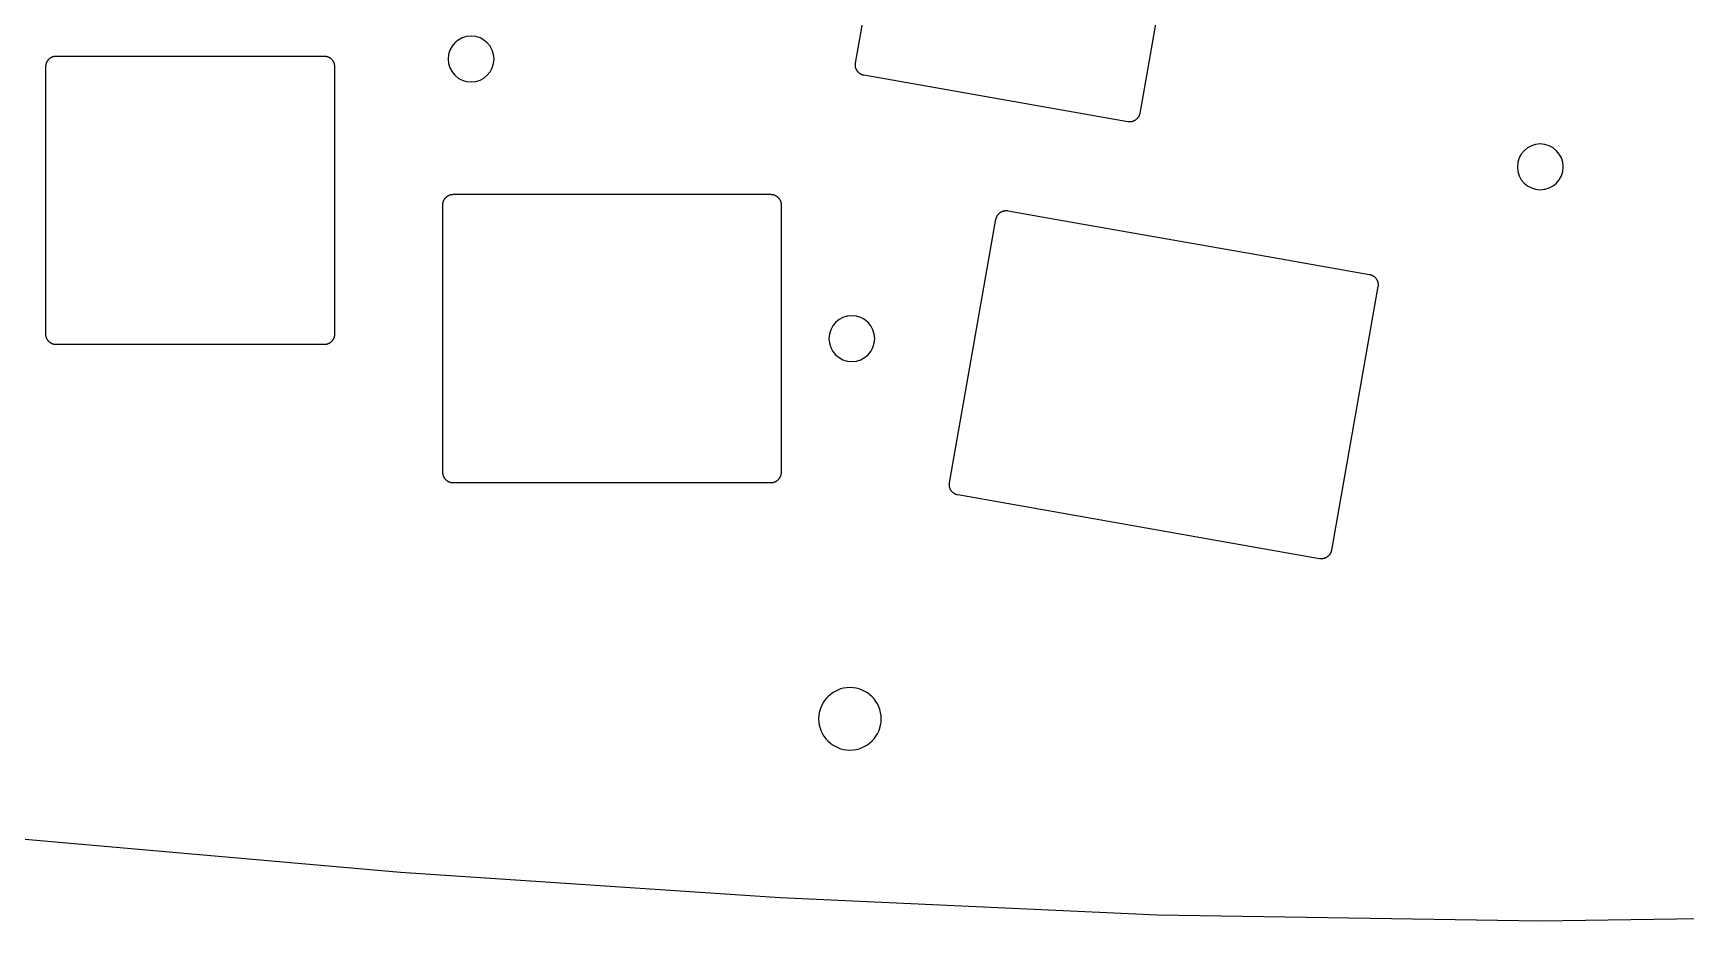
# Model space of a CAD drawing. Extents: x -763 to 762, y 34 to 355.
# Drawn here: x 231.9 to 311.3, y 186.5 to 229.1 of the extents above; entities that cross this region are included whole.
import ezdxf

# ---------------------------------------------------------------- set-up
doc = ezdxf.new("R2010")
doc.units = 0
doc.layers.add('2D_ACR_PLOT$CUT2', color=3, linetype='CONTINUOUS')

msp = doc.modelspace()

# ---------------------------------------------------------------- linework, layer by layer
at = {"layer": '2D_ACR_PLOT$CUT2'}
for p, q in [((271.403, 227.64), (273.634, 240.295)), ((287.274, 237.89), (285.043, 225.235)), ((232.574, 227.637), (232.58, 227.653)), ((232.58, 227.653), (232.586, 227.669)), ((232.586, 227.669), (232.592, 227.685)), ((232.592, 227.685), (232.599, 227.7)), ((232.599, 227.7), (232.607, 227.715)), ((232.607, 227.715), (232.615, 227.73)), ((232.615, 227.73), (232.623, 227.745)), ((232.623, 227.745), (232.633, 227.76)), ((232.633, 227.76), (232.642, 227.774)), ((232.642, 227.774), (232.652, 227.788)), ((232.652, 227.788), (232.663, 227.801)), ((232.663, 227.801), (232.674, 227.814)), ((232.674, 227.814), (232.685, 227.827)), ((232.685, 227.827), (232.697, 227.839)), ((232.697, 227.839), (232.709, 227.851)), ((232.709, 227.851), (232.722, 227.862)), ((232.722, 227.862), (232.735, 227.873)), ((232.735, 227.873), (232.749, 227.884)), ((232.749, 227.884), (232.762, 227.894)), ((232.762, 227.894), (232.776, 227.903)), ((232.776, 227.903), (232.791, 227.913)), ((232.791, 227.913), (232.806, 227.921)), ((232.806, 227.921), (232.821, 227.929)), ((232.821, 227.929), (232.836, 227.937)), ((232.836, 227.937), (232.851, 227.944)), ((232.851, 227.944), (232.867, 227.951)), ((232.867, 227.951), (232.883, 227.957)), ((232.883, 227.957), (232.899, 227.962)), ((232.899, 227.962), (232.916, 227.967)), ((232.916, 227.967), (232.932, 227.971)), ((232.932, 227.971), (232.949, 227.975)), ((232.949, 227.975), (232.966, 227.978)), ((232.966, 227.978), (232.983, 227.981)), ((232.983, 227.981), (233, 227.983)), ((233, 227.983), (233.017, 227.984)), ((233.017, 227.984), (233.034, 227.985)), ((233.034, 227.985), (233.051, 227.985)), ((233.051, 227.985), (245.901, 227.985)), ((245.901, 227.985), (245.918, 227.985)), ((245.918, 227.985), (245.935, 227.984)), ((245.935, 227.984), (245.952, 227.983)), ((245.952, 227.983), (245.969, 227.981)), ((245.969, 227.981), (245.986, 227.978)), ((245.986, 227.978), (246.002, 227.975)), ((246.002, 227.975), (246.019, 227.971)), ((246.019, 227.971), (246.036, 227.967)), ((246.036, 227.967), (246.052, 227.962)), ((246.052, 227.962), (246.068, 227.957)), ((246.068, 227.957), (246.084, 227.951)), ((246.084, 227.951), (246.1, 227.944)), ((246.1, 227.944), (246.115, 227.937)), ((246.115, 227.937), (246.131, 227.929)), ((246.131, 227.929), (246.146, 227.921)), ((246.146, 227.921), (246.16, 227.913)), ((246.16, 227.913), (246.175, 227.903)), ((246.175, 227.903), (246.189, 227.894)), ((246.189, 227.894), (246.203, 227.884)), ((246.203, 227.884), (246.216, 227.873)), ((246.216, 227.873), (246.229, 227.862)), ((246.229, 227.862), (246.242, 227.851)), ((246.242, 227.851), (246.254, 227.839)), ((246.254, 227.839), (246.266, 227.827)), ((246.266, 227.827), (246.278, 227.814)), ((246.278, 227.814), (246.289, 227.801)), ((246.289, 227.801), (246.299, 227.788)), ((246.299, 227.788), (246.309, 227.774)), ((246.309, 227.774), (246.319, 227.76)), ((246.319, 227.76), (246.328, 227.745)), ((246.328, 227.745), (246.337, 227.73)), ((246.337, 227.73), (246.345, 227.715)), ((246.345, 227.715), (246.352, 227.7)), ((246.352, 227.7), (246.359, 227.685)), ((246.359, 227.685), (246.366, 227.669)), ((246.366, 227.669), (246.372, 227.653)), ((246.372, 227.653), (246.377, 227.637)), ((232.551, 227.502), (232.552, 227.52)), ((232.551, 227.485), (232.551, 227.502)), ((232.551, 214.635), (232.551, 227.485)), ((232.552, 227.52), (232.553, 227.537)), ((232.553, 227.537), (232.555, 227.553)), ((232.555, 227.553), (232.558, 227.57)), ((232.558, 227.57), (232.561, 227.587)), ((232.561, 227.587), (232.565, 227.604)), ((232.565, 227.604), (232.569, 227.62)), ((232.569, 227.62), (232.574, 227.637)), ((246.377, 227.637), (246.382, 227.62)), ((246.382, 227.62), (246.386, 227.604)), ((246.386, 227.604), (246.39, 227.587)), ((246.39, 227.587), (246.393, 227.57)), ((246.393, 227.57), (246.396, 227.553)), ((246.396, 227.553), (246.398, 227.537)), ((246.398, 227.537), (246.4, 227.52)), ((246.4, 227.52), (246.4, 227.502)), ((246.4, 227.502), (246.401, 227.485)), ((246.401, 227.485), (246.401, 214.635)), ((271.396, 227.572), (271.397, 227.589)), ((271.396, 227.555), (271.396, 227.572)), ((271.396, 227.538), (271.396, 227.555)), ((271.397, 227.521), (271.396, 227.538)), ((271.397, 227.589), (271.398, 227.606)), ((271.398, 227.504), (271.397, 227.521)), ((271.398, 227.606), (271.4, 227.623)), ((271.4, 227.487), (271.398, 227.504)), ((271.4, 227.623), (271.403, 227.64)), ((271.402, 227.47), (271.4, 227.487)), ((271.406, 227.453), (271.402, 227.47)), ((271.409, 227.437), (271.406, 227.453)), ((271.414, 227.42), (271.409, 227.437)), ((271.418, 227.404), (271.414, 227.42)), ((271.424, 227.388), (271.418, 227.404)), ((271.43, 227.371), (271.424, 227.388)), ((271.436, 227.356), (271.43, 227.371)), ((271.443, 227.34), (271.436, 227.356)), ((271.451, 227.325), (271.443, 227.34)), ((271.459, 227.31), (271.451, 227.325)), ((271.467, 227.295), (271.459, 227.31)), ((271.476, 227.281), (271.467, 227.295)), ((271.486, 227.266), (271.476, 227.281)), ((271.496, 227.253), (271.486, 227.266)), ((271.506, 227.239), (271.496, 227.253)), ((271.517, 227.226), (271.506, 227.239)), ((271.529, 227.213), (271.517, 227.226)), ((271.541, 227.201), (271.529, 227.213)), ((271.553, 227.189), (271.541, 227.201)), ((271.565, 227.178), (271.553, 227.189)), ((271.578, 227.167), (271.565, 227.178)), ((271.592, 227.156), (271.578, 227.167)), ((271.606, 227.146), (271.592, 227.156)), ((271.62, 227.136), (271.606, 227.146)), ((271.634, 227.127), (271.62, 227.136)), ((271.649, 227.118), (271.634, 227.127)), ((271.664, 227.11), (271.649, 227.118)), ((271.679, 227.102), (271.664, 227.11)), ((271.695, 227.095), (271.679, 227.102)), ((271.71, 227.089), (271.695, 227.095)), ((271.726, 227.083), (271.71, 227.089)), ((271.742, 227.077), (271.726, 227.083)), ((271.759, 227.072), (271.742, 227.077)), ((271.775, 227.068), (271.759, 227.072)), ((271.792, 227.064), (271.775, 227.068)), ((271.809, 227.061), (271.792, 227.064)), ((284.463, 224.829), (271.809, 227.061)), ((284.48, 224.827), (284.463, 224.829)), ((284.497, 224.825), (284.48, 224.827)), ((284.514, 224.823), (284.497, 224.825)), ((284.531, 224.822), (284.514, 224.823)), ((284.548, 224.822), (284.531, 224.822)), ((284.565, 224.822), (284.548, 224.822)), ((284.583, 224.823), (284.565, 224.822)), ((284.6, 224.824), (284.583, 224.823)), ((284.616, 224.826), (284.6, 224.824)), ((284.633, 224.829), (284.616, 224.826)), ((284.65, 224.832), (284.633, 224.829)), ((284.667, 224.836), (284.65, 224.832)), ((284.683, 224.84), (284.667, 224.836)), ((284.7, 224.845), (284.683, 224.84)), ((284.716, 224.85), (284.7, 224.845)), ((284.732, 224.856), (284.716, 224.85)), ((284.748, 224.862), (284.732, 224.856)), ((284.763, 224.869), (284.748, 224.862)), ((284.779, 224.877), (284.763, 224.869)), ((284.794, 224.885), (284.779, 224.877)), ((284.808, 224.894), (284.794, 224.885)), ((284.823, 224.903), (284.808, 224.894)), ((284.837, 224.912), (284.823, 224.903)), ((284.851, 224.922), (284.837, 224.912)), ((284.864, 224.933), (284.851, 224.922)), ((284.877, 224.944), (284.864, 224.933)), ((284.89, 224.955), (284.877, 224.944)), ((284.902, 224.967), (284.89, 224.955)), ((284.914, 224.979), (284.902, 224.967)), ((284.926, 224.992), (284.914, 224.979)), ((284.937, 225.005), (284.926, 224.992)), ((284.948, 225.018), (284.937, 225.005)), ((284.958, 225.032), (284.948, 225.018)), ((284.967, 225.046), (284.958, 225.032)), ((284.977, 225.06), (284.967, 225.046)), ((284.985, 225.075), (284.977, 225.06)), ((284.993, 225.09), (284.985, 225.075)), ((285.001, 225.105), (284.993, 225.09)), ((285.008, 225.121), (285.001, 225.105)), ((285.015, 225.137), (285.008, 225.121)), ((285.021, 225.153), (285.015, 225.137)), ((285.026, 225.169), (285.021, 225.153)), ((285.031, 225.185), (285.026, 225.169)), ((285.036, 225.202), (285.031, 225.185)), ((285.039, 225.218), (285.036, 225.202)), ((285.043, 225.235), (285.039, 225.218)), ((251.871, 221.294), (251.886, 221.301)), ((251.886, 221.301), (251.901, 221.308)), ((251.901, 221.308), (251.917, 221.315)), ((251.917, 221.315), (251.933, 221.321)), ((251.933, 221.321), (251.949, 221.326)), ((251.949, 221.326), (251.966, 221.331)), ((251.966, 221.331), (251.982, 221.335)), ((251.982, 221.335), (251.999, 221.339)), ((251.999, 221.339), (252.016, 221.342)), ((252.016, 221.342), (252.033, 221.345)), ((252.033, 221.345), (252.05, 221.347)), ((252.05, 221.347), (252.067, 221.348)), ((252.067, 221.348), (252.084, 221.349)), ((252.084, 221.349), (252.101, 221.35)), ((252.101, 221.35), (254.481, 221.35)), ((254.481, 221.35), (254.482, 221.35)), ((254.482, 221.35), (267.332, 221.35)), ((267.332, 221.35), (267.349, 221.349)), ((267.349, 221.349), (267.366, 221.348)), ((267.366, 221.348), (267.383, 221.347)), ((267.383, 221.347), (267.4, 221.345)), ((267.4, 221.345), (267.417, 221.342)), ((267.417, 221.342), (267.434, 221.339)), ((267.434, 221.339), (267.45, 221.335)), ((267.45, 221.335), (267.467, 221.331)), ((267.467, 221.331), (267.483, 221.326)), ((267.483, 221.326), (267.499, 221.321)), ((267.499, 221.321), (267.515, 221.315)), ((267.515, 221.315), (267.531, 221.308)), ((267.531, 221.308), (267.547, 221.301)), ((267.547, 221.301), (267.562, 221.294)), ((251.601, 220.867), (251.602, 220.884)), ((251.601, 220.85), (251.601, 220.867)), ((251.601, 208), (251.601, 220.85)), ((251.602, 220.884), (251.603, 220.901)), ((251.603, 220.901), (251.605, 220.918)), ((251.605, 220.918), (251.608, 220.935)), ((251.608, 220.935), (251.611, 220.951)), ((251.611, 220.951), (251.615, 220.968)), ((251.615, 220.968), (251.619, 220.985)), ((251.619, 220.985), (251.624, 221.001)), ((251.624, 221.001), (251.63, 221.017)), ((251.63, 221.017), (251.636, 221.033)), ((251.636, 221.033), (251.642, 221.049)), ((251.642, 221.049), (251.649, 221.064)), ((251.649, 221.064), (251.657, 221.08)), ((251.657, 221.08), (251.665, 221.095)), ((251.665, 221.095), (251.673, 221.109)), ((251.673, 221.109), (251.683, 221.124)), ((251.683, 221.124), (251.692, 221.138)), ((251.692, 221.138), (251.702, 221.152)), ((251.702, 221.152), (251.713, 221.165)), ((251.713, 221.165), (251.724, 221.178)), ((251.724, 221.178), (251.735, 221.191)), ((251.735, 221.191), (251.747, 221.203)), ((251.747, 221.203), (251.759, 221.215)), ((251.759, 221.215), (251.772, 221.226)), ((251.772, 221.226), (251.785, 221.237)), ((251.785, 221.237), (251.799, 221.248)), ((251.799, 221.248), (251.812, 221.258)), ((251.812, 221.258), (251.826, 221.268)), ((251.826, 221.268), (251.841, 221.277)), ((251.841, 221.277), (251.856, 221.285)), ((251.856, 221.285), (251.871, 221.294)), ((267.562, 221.294), (267.577, 221.285)), ((267.577, 221.285), (267.592, 221.277)), ((267.592, 221.277), (267.606, 221.268)), ((267.606, 221.268), (267.62, 221.258)), ((267.62, 221.258), (267.634, 221.248)), ((267.634, 221.248), (267.647, 221.237)), ((267.647, 221.237), (267.661, 221.226)), ((267.661, 221.226), (267.673, 221.215)), ((267.673, 221.215), (267.685, 221.203)), ((267.685, 221.203), (267.697, 221.191)), ((267.697, 221.191), (267.709, 221.178)), ((267.709, 221.178), (267.72, 221.165)), ((267.72, 221.165), (267.73, 221.152)), ((267.73, 221.152), (267.74, 221.138)), ((267.74, 221.138), (267.75, 221.124)), ((267.75, 221.124), (267.759, 221.109)), ((267.759, 221.109), (267.768, 221.095)), ((267.768, 221.095), (267.776, 221.08)), ((267.776, 221.08), (267.783, 221.064)), ((267.783, 221.064), (267.791, 221.049)), ((267.791, 221.049), (267.797, 221.033)), ((267.797, 221.033), (267.803, 221.017)), ((267.803, 221.017), (267.809, 221.001)), ((267.809, 221.001), (267.813, 220.985)), ((267.813, 220.985), (267.818, 220.968)), ((267.818, 220.968), (267.821, 220.951)), ((267.821, 220.951), (267.825, 220.935)), ((267.825, 220.935), (267.827, 220.918)), ((267.827, 220.918), (267.829, 220.901)), ((267.829, 220.901), (267.831, 220.884)), ((267.831, 220.884), (267.832, 220.867)), ((267.832, 220.867), (267.832, 220.85)), ((267.832, 220.85), (267.832, 208)), ((278.392, 220.506), (278.407, 220.514)), ((278.407, 220.514), (278.423, 220.521)), ((278.423, 220.521), (278.438, 220.528)), ((278.438, 220.528), (278.454, 220.535)), ((278.454, 220.535), (278.47, 220.541)), ((278.47, 220.541), (278.486, 220.546)), ((278.486, 220.546), (278.503, 220.551)), ((278.503, 220.551), (278.519, 220.555)), ((278.519, 220.555), (278.536, 220.559)), ((278.536, 220.559), (278.553, 220.562)), ((278.553, 220.562), (278.57, 220.565)), ((278.57, 220.565), (278.587, 220.567)), ((278.587, 220.567), (278.604, 220.568)), ((278.604, 220.568), (278.621, 220.569)), ((278.621, 220.569), (278.638, 220.569)), ((278.638, 220.569), (278.655, 220.569)), ((278.655, 220.569), (278.672, 220.568)), ((278.672, 220.568), (278.689, 220.566)), ((278.689, 220.566), (278.706, 220.564)), ((278.706, 220.564), (278.723, 220.561)), ((278.723, 220.561), (281.067, 220.148)), ((275.912, 207.501), (278.143, 220.156)), ((278.143, 220.156), (278.147, 220.173)), ((278.147, 220.173), (278.15, 220.189)), ((278.15, 220.189), (278.155, 220.206)), ((278.155, 220.206), (278.16, 220.222)), ((278.16, 220.222), (278.165, 220.238)), ((278.165, 220.238), (278.171, 220.254)), ((278.171, 220.254), (278.178, 220.27)), ((278.178, 220.27), (278.185, 220.285)), ((278.185, 220.285), (278.193, 220.301)), ((278.193, 220.301), (278.201, 220.316)), ((278.201, 220.316), (278.21, 220.33)), ((278.21, 220.33), (278.219, 220.345)), ((278.219, 220.345), (278.228, 220.359)), ((278.228, 220.359), (278.239, 220.373)), ((278.239, 220.373), (278.249, 220.386)), ((278.249, 220.386), (278.26, 220.399)), ((278.26, 220.399), (278.272, 220.412)), ((278.272, 220.412), (278.284, 220.424)), ((278.284, 220.424), (278.296, 220.436)), ((278.296, 220.436), (278.309, 220.447)), ((278.309, 220.447), (278.322, 220.458)), ((278.322, 220.458), (278.335, 220.469)), ((278.335, 220.469), (278.349, 220.479)), ((278.349, 220.479), (278.363, 220.488)), ((278.363, 220.488), (278.378, 220.497)), ((278.378, 220.497), (278.392, 220.506)), ((281.067, 220.148), (291.377, 218.33)), ((291.377, 218.33), (293.723, 217.916)), ((293.723, 217.916), (296.068, 217.503)), ((296.068, 217.503), (296.084, 217.5)), ((296.084, 217.5), (296.101, 217.496)), ((296.101, 217.496), (296.117, 217.492)), ((296.117, 217.492), (296.134, 217.487)), ((296.134, 217.487), (296.15, 217.481)), ((296.15, 217.481), (296.166, 217.475)), ((296.166, 217.475), (296.182, 217.468)), ((296.182, 217.468), (296.197, 217.461)), ((296.197, 217.461), (296.212, 217.454)), ((296.212, 217.454), (296.227, 217.446)), ((296.227, 217.446), (296.242, 217.437)), ((296.242, 217.437), (296.257, 217.428)), ((296.257, 217.428), (296.271, 217.418)), ((296.271, 217.418), (296.284, 217.408)), ((296.284, 217.408), (296.298, 217.397)), ((296.298, 217.397), (296.311, 217.386)), ((296.311, 217.386), (296.323, 217.375)), ((296.323, 217.375), (296.336, 217.363)), ((296.336, 217.363), (296.347, 217.351)), ((296.347, 217.351), (296.359, 217.338)), ((296.359, 217.338), (296.37, 217.325)), ((296.473, 216.924), (294.242, 204.269)), ((296.37, 217.325), (296.38, 217.311)), ((296.38, 217.311), (296.39, 217.297)), ((296.39, 217.297), (296.4, 217.283)), ((296.4, 217.283), (296.409, 217.269)), ((296.409, 217.269), (296.417, 217.254)), ((296.417, 217.254), (296.426, 217.239)), ((296.426, 217.239), (296.433, 217.224)), ((296.433, 217.224), (296.44, 217.208)), ((296.44, 217.208), (296.447, 217.192)), ((296.447, 217.192), (296.452, 217.176)), ((296.452, 217.176), (296.458, 217.16)), ((296.458, 217.16), (296.463, 217.144)), ((296.463, 217.144), (296.467, 217.127)), ((296.467, 217.127), (296.471, 217.111)), ((296.471, 217.111), (296.474, 217.094)), ((296.476, 216.941), (296.473, 216.924)), ((296.474, 217.094), (296.476, 217.077)), ((296.476, 217.077), (296.478, 217.06)), ((296.478, 216.958), (296.476, 216.941)), ((296.478, 217.06), (296.48, 217.043)), ((296.479, 216.975), (296.478, 216.958)), ((296.48, 216.992), (296.479, 216.975)), ((296.48, 217.043), (296.48, 217.026)), ((296.48, 217.026), (296.481, 217.009)), ((296.481, 217.009), (296.48, 216.992)), ((232.551, 214.618), (232.551, 214.635)), ((232.552, 214.601), (232.551, 214.618)), ((232.553, 214.584), (232.552, 214.601)), ((232.555, 214.567), (232.553, 214.584)), ((232.558, 214.55), (232.555, 214.567)), ((232.561, 214.534), (232.558, 214.55)), ((232.565, 214.517), (232.561, 214.534)), ((232.569, 214.5), (232.565, 214.517)), ((232.574, 214.484), (232.569, 214.5)), ((232.58, 214.468), (232.574, 214.484)), ((232.586, 214.452), (232.58, 214.468)), ((232.592, 214.436), (232.586, 214.452)), ((232.599, 214.421), (232.592, 214.436)), ((232.607, 214.405), (232.599, 214.421)), ((232.615, 214.39), (232.607, 214.405)), ((232.623, 214.376), (232.615, 214.39)), ((232.633, 214.361), (232.623, 214.376)), ((232.642, 214.347), (232.633, 214.361)), ((232.652, 214.333), (232.642, 214.347)), ((232.663, 214.32), (232.652, 214.333)), ((232.674, 214.307), (232.663, 214.32)), ((232.685, 214.294), (232.674, 214.307)), ((232.697, 214.282), (232.685, 214.294)), ((232.709, 214.27), (232.697, 214.282)), ((232.722, 214.259), (232.709, 214.27)), ((232.735, 214.248), (232.722, 214.259)), ((232.749, 214.237), (232.735, 214.248)), ((232.762, 214.227), (232.749, 214.237)), ((232.776, 214.217), (232.762, 214.227)), ((232.791, 214.208), (232.776, 214.217)), ((232.806, 214.2), (232.791, 214.208)), ((232.821, 214.191), (232.806, 214.2)), ((232.836, 214.184), (232.821, 214.191)), ((232.851, 214.177), (232.836, 214.184)), ((232.867, 214.17), (232.851, 214.177)), ((232.883, 214.164), (232.867, 214.17)), ((232.899, 214.159), (232.883, 214.164)), ((246.068, 214.164), (246.052, 214.159)), ((246.084, 214.17), (246.068, 214.164)), ((246.1, 214.177), (246.084, 214.17)), ((246.115, 214.184), (246.1, 214.177)), ((246.131, 214.191), (246.115, 214.184)), ((246.146, 214.2), (246.131, 214.191)), ((246.16, 214.208), (246.146, 214.2)), ((246.175, 214.217), (246.16, 214.208)), ((246.189, 214.227), (246.175, 214.217)), ((246.203, 214.237), (246.189, 214.227)), ((246.216, 214.248), (246.203, 214.237)), ((246.229, 214.259), (246.216, 214.248)), ((246.242, 214.27), (246.229, 214.259)), ((246.254, 214.282), (246.242, 214.27)), ((246.266, 214.294), (246.254, 214.282)), ((246.278, 214.307), (246.266, 214.294)), ((246.289, 214.32), (246.278, 214.307)), ((246.299, 214.333), (246.289, 214.32)), ((246.309, 214.347), (246.299, 214.333)), ((246.319, 214.361), (246.309, 214.347)), ((246.328, 214.376), (246.319, 214.361)), ((246.337, 214.39), (246.328, 214.376)), ((246.345, 214.405), (246.337, 214.39)), ((246.352, 214.421), (246.345, 214.405)), ((246.359, 214.436), (246.352, 214.421)), ((246.366, 214.452), (246.359, 214.436)), ((246.372, 214.468), (246.366, 214.452)), ((246.377, 214.484), (246.372, 214.468)), ((246.382, 214.5), (246.377, 214.484)), ((246.386, 214.517), (246.382, 214.5)), ((246.39, 214.534), (246.386, 214.517)), ((246.393, 214.55), (246.39, 214.534)), ((246.396, 214.567), (246.393, 214.55)), ((246.398, 214.584), (246.396, 214.567)), ((246.4, 214.601), (246.398, 214.584)), ((246.401, 214.635), (246.4, 214.618)), ((246.4, 214.618), (246.4, 214.601)), ((232.916, 214.154), (232.899, 214.159)), ((232.932, 214.15), (232.916, 214.154)), ((232.949, 214.146), (232.932, 214.15)), ((232.966, 214.143), (232.949, 214.146)), ((232.983, 214.14), (232.966, 214.143)), ((233, 214.138), (232.983, 214.14)), ((233.017, 214.137), (233, 214.138)), ((233.034, 214.136), (233.017, 214.137)), ((233.051, 214.135), (233.034, 214.136)), ((245.901, 214.135), (233.051, 214.135)), ((245.918, 214.136), (245.901, 214.135)), ((245.935, 214.137), (245.918, 214.136)), ((245.952, 214.138), (245.935, 214.137)), ((245.969, 214.14), (245.952, 214.138)), ((245.986, 214.143), (245.969, 214.14)), ((246.002, 214.146), (245.986, 214.143)), ((246.019, 214.15), (246.002, 214.146)), ((246.036, 214.154), (246.019, 214.15)), ((246.052, 214.159), (246.036, 214.154)), ((251.601, 207.983), (251.601, 208)), ((251.602, 207.966), (251.601, 207.983)), ((251.603, 207.949), (251.602, 207.966)), ((251.605, 207.932), (251.603, 207.949)), ((251.608, 207.915), (251.605, 207.932)), ((251.611, 207.898), (251.608, 207.915)), ((251.615, 207.881), (251.611, 207.898)), ((251.619, 207.865), (251.615, 207.881)), ((251.624, 207.848), (251.619, 207.865)), ((251.63, 207.832), (251.624, 207.848)), ((251.636, 207.816), (251.63, 207.832)), ((251.642, 207.8), (251.636, 207.816)), ((267.797, 207.816), (267.791, 207.8)), ((267.803, 207.832), (267.797, 207.816)), ((267.809, 207.848), (267.803, 207.832)), ((267.813, 207.865), (267.809, 207.848)), ((267.818, 207.881), (267.813, 207.865)), ((267.821, 207.898), (267.818, 207.881)), ((267.825, 207.915), (267.821, 207.898)), ((267.827, 207.932), (267.825, 207.915)), ((267.829, 207.949), (267.827, 207.932)), ((267.831, 207.966), (267.829, 207.949)), ((267.832, 207.983), (267.831, 207.966)), ((267.832, 208), (267.832, 207.983)), ((251.649, 207.785), (251.642, 207.8)), ((251.657, 207.77), (251.649, 207.785)), ((251.665, 207.755), (251.657, 207.77)), ((251.673, 207.74), (251.665, 207.755)), ((251.683, 207.725), (251.673, 207.74)), ((251.692, 207.711), (251.683, 207.725)), ((251.702, 207.698), (251.692, 207.711)), ((251.713, 207.684), (251.702, 207.698)), ((251.724, 207.671), (251.713, 207.684)), ((251.735, 207.658), (251.724, 207.671)), ((251.747, 207.646), (251.735, 207.658)), ((251.759, 207.634), (251.747, 207.646)), ((251.772, 207.623), (251.759, 207.634)), ((251.785, 207.612), (251.772, 207.623)), ((251.799, 207.601), (251.785, 207.612)), ((251.812, 207.591), (251.799, 207.601)), ((251.826, 207.582), (251.812, 207.591)), ((251.841, 207.572), (251.826, 207.582)), ((251.856, 207.564), (251.841, 207.572)), ((251.871, 207.556), (251.856, 207.564)), ((251.886, 207.548), (251.871, 207.556)), ((251.901, 207.541), (251.886, 207.548)), ((251.917, 207.535), (251.901, 207.541)), ((251.933, 207.529), (251.917, 207.535)), ((251.949, 207.523), (251.933, 207.529)), ((251.966, 207.518), (251.949, 207.523)), ((251.982, 207.514), (251.966, 207.518)), ((251.999, 207.51), (251.982, 207.514)), ((252.016, 207.507), (251.999, 207.51)), ((252.033, 207.504), (252.016, 207.507)), ((252.05, 207.502), (252.033, 207.504)), ((252.067, 207.501), (252.05, 207.502)), ((252.084, 207.5), (252.067, 207.501)), ((252.101, 207.5), (252.084, 207.5)), ((264.951, 207.5), (252.101, 207.5)), ((264.952, 207.5), (264.951, 207.5)), ((267.332, 207.5), (264.952, 207.5)), ((267.349, 207.5), (267.332, 207.5)), ((267.366, 207.501), (267.349, 207.5)), ((267.383, 207.502), (267.366, 207.501)), ((267.4, 207.504), (267.383, 207.502)), ((267.417, 207.507), (267.4, 207.504)), ((267.434, 207.51), (267.417, 207.507)), ((267.45, 207.514), (267.434, 207.51)), ((267.467, 207.518), (267.45, 207.514)), ((267.483, 207.523), (267.467, 207.518)), ((267.499, 207.529), (267.483, 207.523)), ((267.515, 207.535), (267.499, 207.529)), ((267.531, 207.541), (267.515, 207.535)), ((267.547, 207.548), (267.531, 207.541)), ((267.562, 207.556), (267.547, 207.548)), ((267.577, 207.564), (267.562, 207.556)), ((267.592, 207.572), (267.577, 207.564)), ((267.606, 207.582), (267.592, 207.572)), ((267.62, 207.591), (267.606, 207.582)), ((267.634, 207.601), (267.62, 207.591)), ((267.647, 207.612), (267.634, 207.601)), ((267.661, 207.623), (267.647, 207.612)), ((267.673, 207.634), (267.661, 207.623)), ((267.685, 207.646), (267.673, 207.634)), ((267.697, 207.658), (267.685, 207.646)), ((267.709, 207.671), (267.697, 207.658)), ((267.72, 207.684), (267.709, 207.671)), ((267.73, 207.698), (267.72, 207.684)), ((267.74, 207.711), (267.73, 207.698)), ((267.75, 207.725), (267.74, 207.711)), ((267.759, 207.74), (267.75, 207.725)), ((267.768, 207.755), (267.759, 207.74)), ((267.776, 207.77), (267.768, 207.755)), ((267.783, 207.785), (267.776, 207.77)), ((267.791, 207.8), (267.783, 207.785)), ((275.904, 207.416), (275.905, 207.433)), ((275.905, 207.399), (275.904, 207.416)), ((275.905, 207.433), (275.906, 207.45)), ((275.905, 207.382), (275.905, 207.399)), ((275.907, 207.365), (275.905, 207.382)), ((275.906, 207.45), (275.907, 207.467)), ((275.907, 207.467), (275.909, 207.484)), ((275.909, 207.348), (275.907, 207.365)), ((275.909, 207.484), (275.912, 207.501)), ((275.911, 207.331), (275.909, 207.348)), ((275.914, 207.314), (275.911, 207.331)), ((275.918, 207.298), (275.914, 207.314)), ((275.922, 207.281), (275.918, 207.298)), ((275.927, 207.265), (275.922, 207.281)), ((275.933, 207.249), (275.927, 207.265)), ((275.939, 207.233), (275.933, 207.249)), ((275.945, 207.217), (275.939, 207.233)), ((275.952, 207.201), (275.945, 207.217)), ((275.96, 207.186), (275.952, 207.201)), ((275.968, 207.171), (275.96, 207.186)), ((275.976, 207.156), (275.968, 207.171)), ((275.985, 207.142), (275.976, 207.156)), ((275.995, 207.127), (275.985, 207.142)), ((276.005, 207.114), (275.995, 207.127)), ((276.015, 207.1), (276.005, 207.114)), ((276.026, 207.087), (276.015, 207.1)), ((276.038, 207.074), (276.026, 207.087)), ((276.05, 207.062), (276.038, 207.074)), ((276.062, 207.05), (276.05, 207.062)), ((276.074, 207.039), (276.062, 207.05)), ((276.087, 207.028), (276.074, 207.039)), ((276.101, 207.017), (276.087, 207.028)), ((276.115, 207.007), (276.101, 207.017)), ((276.129, 206.997), (276.115, 207.007)), ((276.143, 206.988), (276.129, 206.997)), ((276.158, 206.979), (276.143, 206.988)), ((276.173, 206.971), (276.158, 206.979)), ((276.188, 206.964), (276.173, 206.971)), ((276.203, 206.956), (276.188, 206.964)), ((276.219, 206.95), (276.203, 206.956)), ((276.235, 206.944), (276.219, 206.95)), ((276.251, 206.938), (276.235, 206.944)), ((276.268, 206.933), (276.251, 206.938)), ((276.284, 206.929), (276.268, 206.933)), ((276.301, 206.925), (276.284, 206.929)), ((276.318, 206.922), (276.301, 206.925)), ((278.663, 206.508), (276.318, 206.922)), ((281.008, 206.095), (278.663, 206.508)), ((288.973, 204.69), (281.008, 206.095)), ((291.317, 204.277), (288.973, 204.69)), ((293.673, 203.862), (291.317, 204.277)), ((293.685, 203.86), (293.673, 203.862)), ((293.696, 203.859), (293.685, 203.86)), ((293.707, 203.858), (293.696, 203.859)), ((293.719, 203.857), (293.707, 203.858)), ((293.73, 203.856), (293.719, 203.857)), ((293.742, 203.856), (293.73, 203.856)), ((293.754, 203.856), (293.742, 203.856)), ((293.765, 203.856), (293.754, 203.856)), ((293.777, 203.857), (293.765, 203.856)), ((293.789, 203.857), (293.777, 203.857)), ((293.801, 203.859), (293.789, 203.857)), ((293.813, 203.86), (293.801, 203.859)), ((293.826, 203.862), (293.813, 203.86)), ((293.838, 203.864), (293.826, 203.862)), ((293.85, 203.866), (293.838, 203.864)), ((293.862, 203.869), (293.85, 203.866)), ((293.874, 203.872), (293.862, 203.869)), ((293.886, 203.875), (293.874, 203.872)), ((293.898, 203.879), (293.886, 203.875)), ((293.91, 203.883), (293.898, 203.879)), ((293.922, 203.887), (293.91, 203.883)), ((293.934, 203.891), (293.922, 203.887)), ((293.946, 203.896), (293.934, 203.891)), ((293.958, 203.901), (293.946, 203.896)), ((293.969, 203.907), (293.958, 203.901)), ((293.981, 203.913), (293.969, 203.907)), ((293.992, 203.919), (293.981, 203.913)), ((294.003, 203.925), (293.992, 203.919)), ((294.015, 203.932), (294.003, 203.925)), ((294.025, 203.939), (294.015, 203.932)), ((294.036, 203.946), (294.025, 203.939)), ((294.047, 203.954), (294.036, 203.946)), ((294.057, 203.962), (294.047, 203.954)), ((294.067, 203.97), (294.057, 203.962)), ((294.077, 203.978), (294.067, 203.97)), ((294.087, 203.987), (294.077, 203.978)), ((294.096, 203.995), (294.087, 203.987)), ((294.105, 204.005), (294.096, 203.995)), ((294.114, 204.014), (294.105, 204.005)), ((294.123, 204.023), (294.114, 204.014)), ((294.131, 204.033), (294.123, 204.023)), ((294.139, 204.043), (294.131, 204.033)), ((294.147, 204.053), (294.139, 204.043)), ((294.154, 204.063), (294.147, 204.053)), ((294.162, 204.073), (294.154, 204.063)), ((294.169, 204.083), (294.162, 204.073)), ((294.175, 204.094), (294.169, 204.083)), ((294.182, 204.105), (294.175, 204.094)), ((294.188, 204.115), (294.182, 204.105)), ((294.193, 204.126), (294.188, 204.115)), ((294.199, 204.137), (294.193, 204.126)), ((294.204, 204.148), (294.199, 204.137)), ((294.209, 204.159), (294.204, 204.148)), ((294.213, 204.17), (294.209, 204.159)), ((294.218, 204.181), (294.213, 204.17)), ((294.222, 204.192), (294.218, 204.181)), ((294.225, 204.203), (294.222, 204.192)), ((294.229, 204.214), (294.225, 204.203)), ((294.232, 204.225), (294.229, 204.214)), ((294.235, 204.236), (294.232, 204.225)), ((294.237, 204.247), (294.235, 204.236)), ((294.24, 204.258), (294.237, 204.247)), ((294.242, 204.269), (294.24, 204.258)), ((230.816, 190.464), (249.568, 188.819)), ((249.568, 188.819), (267.791, 187.597)), ((267.791, 187.597), (285.897, 186.773)), ((285.897, 186.773), (304.262, 186.479)), ((304.262, 186.479), (322.628, 186.773))]:
    msp.add_line(p, q, dxfattribs=at)
at = {"layer": '2D_ACR_PLOT$CUT2', "extrusion": (0, 0, -1)}
for centre, radius in [((-252.954, 227.842), 1.1), ((-304.262, 222.667), 1.1), ((-271.226, 214.425), 1.1), ((-271.133, 196.178), 1.5)]:
    msp.add_circle(centre, radius, dxfattribs=at)
msp.add_arc((-289.059, 205.183), 0.5, 279.90891, 279.93946, dxfattribs=at)

doc.saveas('drawing.dxf')
